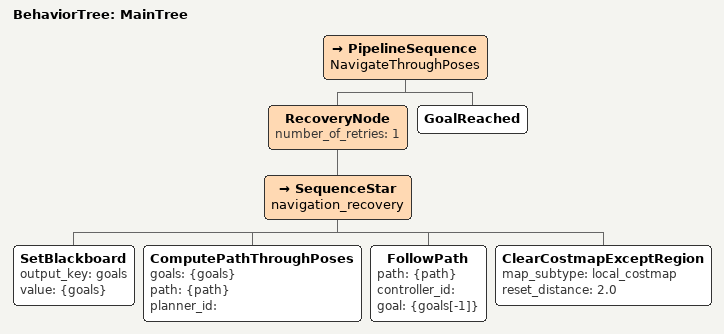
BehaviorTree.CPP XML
<root main_tree_to_execute="MainTree">
  <BehaviorTree ID="MainTree">
    <PipelineSequence name="NavigateThroughPoses">
      <RecoveryNode number_of_retries="1">
        <SequenceStar name="navigation_recovery">
          <SetBlackboard output_key="goals" value="{goals}" />
          <ComputePathThroughPoses goals="{goals}" path="{path}" planner_id="" />
          <FollowPath path="{path}" controller_id="" goal="{goals[-1]}" />
          <ClearCostmapExceptRegion map_subtype="local_costmap" reset_distance="2.0"/>
        </SequenceStar>
      </RecoveryNode>
      <GoalReached/>
    </PipelineSequence>
  </BehaviorTree>
</root>
